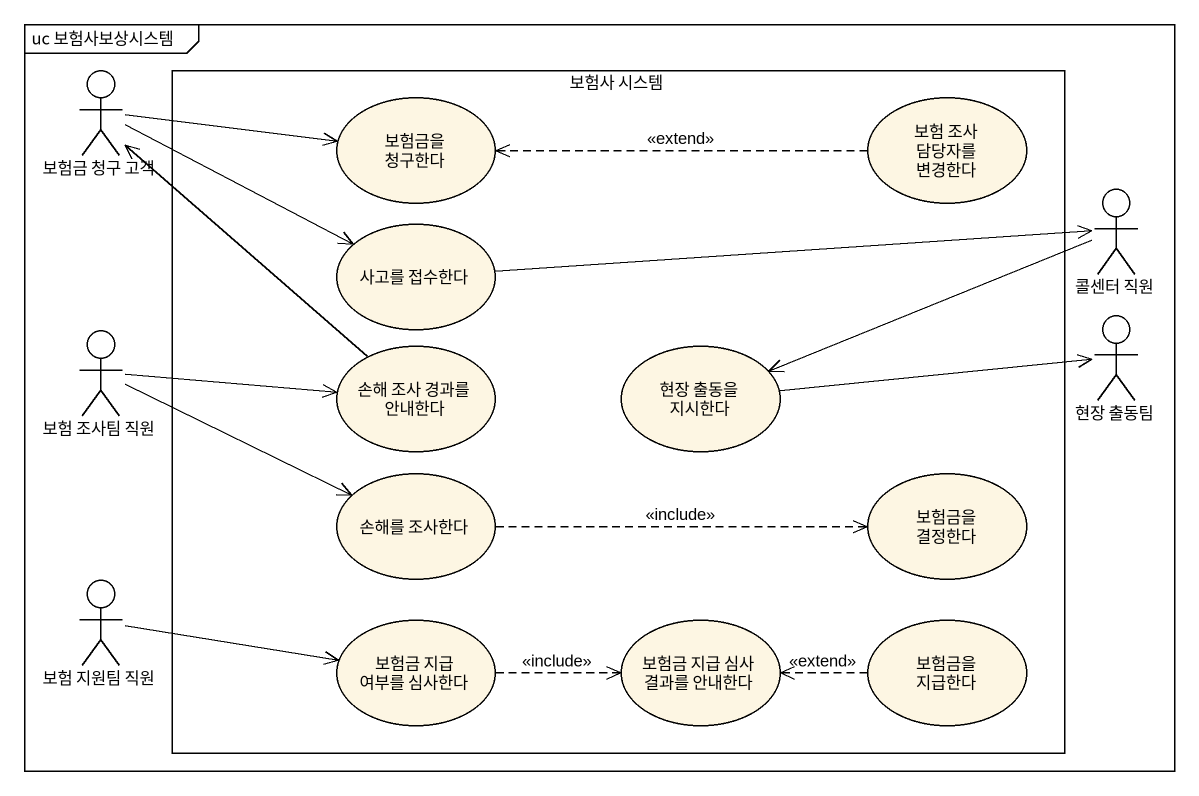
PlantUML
@startuml
mainframe uc 보험사보상시스템
actor "보험금 청구 고객" as 보험금_청구_고객
rectangle "보험사 시스템" as 보험사_시스템 {
  usecase "보험금을 청구한다" as 보험금을_청구한다
  usecase "보험 조사 담당자를 변경한다" as 보험_조사_담당자를_변경한다
  usecase "사고를 접수한다" as 사고를_접수한다
  usecase "손해 조사 경과를 안내한다" as 손해_조사_경과를_안내한다
  usecase "현장 출동을 지시한다" as 현장_출동을_지시한다
  usecase "손해를 조사한다" as 손해를_조사한다
  usecase "보험금을 결정한다" as 보험금을_결정한다
  usecase "보험금 지급 여부를 심사한다" as 보험금_지급_여부를_심사한다
  usecase "보험금 지급 심사 결과를 안내한다" as 보험금_지급_심사_결과를_안내한다
  usecase "보험금을 지급한다" as 보험금을_지급한다
}
actor "콜센터 직원" as 콜센터_직원
actor "현장 출동팀" as 현장_출동팀
actor "보험 조사팀 직원" as 보험_조사팀_직원
actor "보험 지원팀 직원" as 보험_지원팀_직원
보험금_청구_고객 -right-> 보험금을_청구한다
보험금_청구_고객 -right-> 사고를_접수한다
보험_조사_담당자를_변경한다 .left.> 보험금을_청구한다 : <<extend>>
사고를_접수한다 -right-> 콜센터_직원
콜센터_직원 -left-> 현장_출동을_지시한다
보험_조사팀_직원 -right-> 손해_조사_경과를_안내한다
보험_조사팀_직원 -right-> 손해를_조사한다
손해_조사_경과를_안내한다 -up-> 보험금_청구_고객
현장_출동을_지시한다 -right-> 현장_출동팀
손해를_조사한다 .right.> 보험금을_결정한다 : <<include>>
보험_지원팀_직원 -right-> 보험금_지급_여부를_심사한다
보험금_지급_여부를_심사한다 .right.> 보험금_지급_심사_결과를_안내한다 : <<include>>
보험금을_지급한다 .left.> 보험금_지급_심사_결과를_안내한다 : <<extend>>
@enduml
